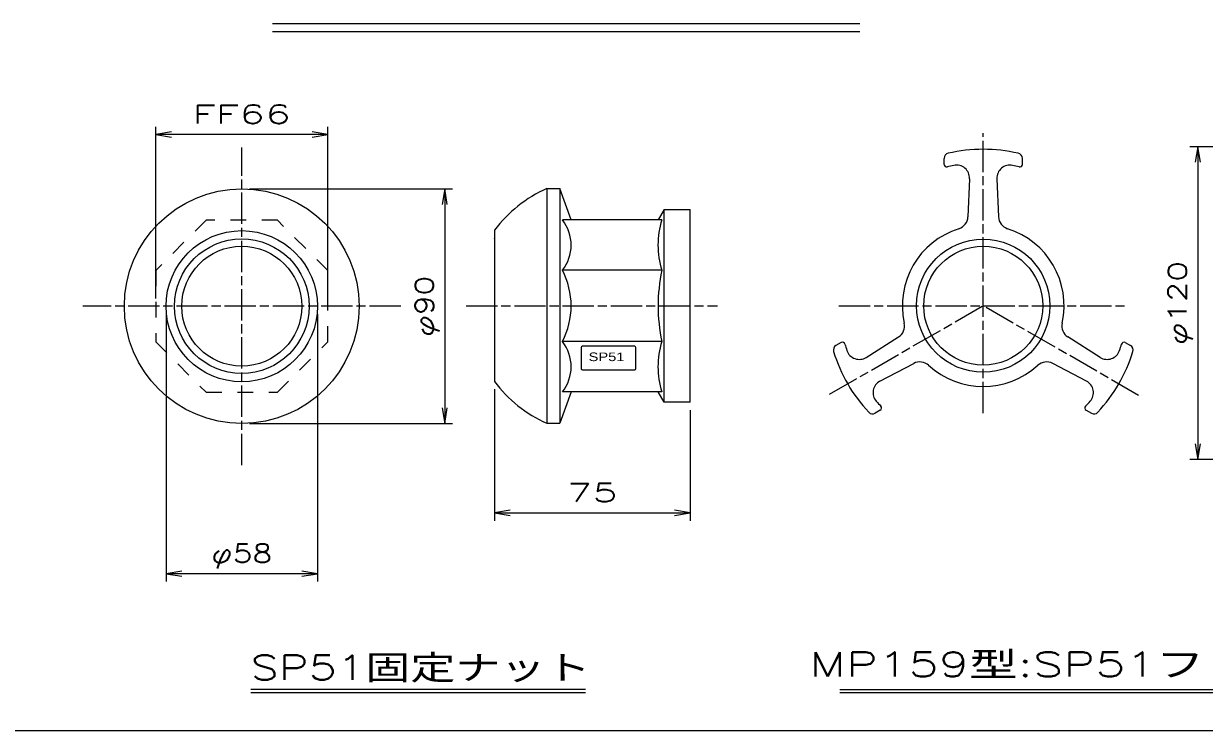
# Model space of a CAD drawing. Units: millimetres at full size, sheet at 1:1; details may follow other scales. Extents: x -1027 to 755, y 2526 to 3786.
# Drawn here: x -574.1 to -121.5, y 2555.8 to 2827 of the extents above; entities that cross this region are included whole.
import ezdxf
from ezdxf.enums import TextEntityAlignment as Align

# ---------------------------------------------------------------- set-up
doc = ezdxf.new("R2010")
doc.units = ezdxf.units.MM
doc.linetypes.add('CHAIN', pattern=[18.5, 12, -1.5, 3.5, -1.5])
doc.linetypes.add('DASHED_SPACED', pattern=[12, 6, -6])
for name, color, linetype, lineweight in [('06寸法注記', 7, 'Continuous', 25), ('1外形線', 7, 'Continuous', 25), ('7枠', 7, 'Continuous', 25), ('AM_8', 1, 'Continuous', 15), ('中心線', 1, 'CHAIN', 25), ('外形線', 7, 'Continuous', 25), ('寸法線', 7, 'Continuous', 25), ('細い実線', 3, 'Continuous', 25), ('隠れ線', 2, 'DASHED_SPACED', 25)]:
    doc.layers.add(name, color=color, linetype=linetype, lineweight=lineweight)
doc.layers.add('枠', color=7, linetype='Continuous')
doc.styles.add('simplex.shx', font='')
doc.styles.add('ＭＳ Ｐゴシック', font='')
doc.styles.get('simplex.shx').set_extended_font_data('simplex.shx')
doc.styles.get('ＭＳ Ｐゴシック').set_extended_font_data('MS PGothic')

# ---------------------------------------------------------------- blocks, each defined once
blk = doc.blocks.new('open_arrow')
at = {"color": 0, "linetype": 'Continuous', "lineweight": -2}
blk.add_lwpolyline([(7.5, 1.25), (0, 0), (7.5, -1.25)], dxfattribs=at)

msp = doc.modelspace()

# ---------------------------------------------------------------- linework, layer by layer
at = {"layer": '06寸法注記', "color": 2}
for p, q in [((-478.684, 2826.979), (-253.538, 2826.979)), ((-478.684, 2823.961), (-253.538, 2823.961)), ((-487.009, 2571.658), (-358.722, 2571.658)), ((-261.176, 2571.555), (-22.327, 2571.555)), ((-487.009, 2570.304), (-358.722, 2570.304)), ((-261.176, 2570.304), (-22.327, 2570.304))]:
    msp.add_line(p, q, dxfattribs=at)
at = {"layer": '1外形線'}
for p, q in [((-523.513, 2721.552), (-523.513, 2787.389)), ((-457.513, 2784.389), (-523.513, 2784.389)), ((-457.513, 2721.552), (-457.513, 2787.389)), ((-221.263, 2772.962), (-221.263, 2775.264)), ((-191.263, 2772.962), (-191.263, 2775.264)), ((-211.511, 2767.474), (-212.111, 2752.863)), ((-201.015, 2767.474), (-200.416, 2752.863)), ((-487.513, 2763.552), (-409.727, 2763.552)), ((-412.727, 2763.552), (-412.727, 2673.552)), ((-393.597, 2747.673), (-393.597, 2689.673)), ((-519.513, 2715.552), (-519.513, 2612.925)), ((-461.513, 2715.552), (-461.513, 2612.925)), ((-260.721, 2704.62), (-262.715, 2703.468)), ((-251.092, 2698.918), (-238.739, 2706.743)), ((-161.434, 2698.918), (-173.788, 2706.743)), ((-151.806, 2704.62), (-149.812, 2703.468)), ((-245.845, 2689.828), (-232.891, 2696.614)), ((-166.682, 2689.828), (-179.636, 2696.614)), ((-393.597, 2686.673), (-393.597, 2636.256)), ((-318.597, 2678.673), (-318.597, 2636.256)), ((-245.721, 2678.639), (-247.715, 2677.488)), ((-166.806, 2678.639), (-164.812, 2677.488)), ((-487.513, 2673.552), (-409.727, 2673.552)), ((-393.597, 2639.256), (-318.597, 2639.256)), ((-461.513, 2615.925), (-519.513, 2615.925))]:
    msp.add_line(p, q, dxfattribs=at)
for radius in [25.55, 22.8]:
    msp.add_circle((-206.263, 2718.74), radius, dxfattribs=at)
for centre, radius, start, end in [((-219.263, 2775.264), 2, 102.95219, 180), ((-206.263, 2718.74), 60, 77.04781, 102.95219), ((-193.263, 2775.264), 2, 0, 77.04781), ((-220.263, 2772.962), 1, 180, 284.47751), ((-206.263, 2718.74), 55, 101.82209, 104.47751), ((-216.507, 2767.68), 5, 357.64913, 101.82209), ((-196.02, 2767.68), 5, 78.17791, 182.35087), ((-206.263, 2718.74), 55, 75.52249, 78.17791), ((-192.263, 2772.962), 1, 255.52249, 0), ((-217.107, 2753.068), 5, 287.53022, 357.64913), ((-195.42, 2753.068), 5, 182.35087, 252.46978), ((-206.263, 2718.74), 31, 107.53022, 192.46978), ((-206.263, 2718.74), 31, 347.53022, 72.46978), ((-241.414, 2710.967), 5, 302.35087, 12.46978), ((-171.113, 2710.967), 5, 167.53022, 237.64913), ((-261.715, 2701.736), 2, 120, 197.04781), ((-260.221, 2703.754), 1, 15.52249, 120), ((-206.263, 2718.74), 55, 195.52249, 198.17791), ((-206.263, 2718.74), 55, 341.82209, 344.47751), ((-152.306, 2703.754), 1, 60, 164.47751), ((-150.812, 2701.736), 2, 342.95219, 60), ((-206.263, 2718.74), 60, 197.04781, 222.95219), ((-253.768, 2703.142), 5, 198.17791, 302.35087), ((-206.263, 2718.74), 60, 317.04781, 342.95219), ((-158.759, 2703.142), 5, 237.64913, 341.82209), ((-230.571, 2692.185), 5, 47.53022, 117.64913), ((-206.263, 2718.74), 31, 227.53022, 312.46978), ((-181.956, 2692.185), 5, 62.35087, 132.46978), ((-243.524, 2685.399), 5, 117.64913, 221.82209), ((-169.002, 2685.399), 5, 318.17791, 62.35087), ((-206.263, 2718.74), 55, 221.82209, 224.47751), ((-246.221, 2679.505), 1, 300, 44.47751), ((-166.306, 2679.505), 1, 135.52249, 240), ((-206.263, 2718.74), 55, 315.52249, 318.17791), ((-248.715, 2679.22), 2, 222.95219, 300), ((-163.812, 2679.22), 2, 240, 317.04781)]:
    msp.add_arc(centre, radius, start, end, dxfattribs=at)
at = {"layer": '7枠'}
msp.add_line((-951.809, 2555.803), (725.191, 2555.803), dxfattribs=at)
at = {"layer": 'AM_8'}
msp.add_line((-393.597, 2744.463), (-393.588, 2744.473), dxfattribs=at)
at = {"layer": '中心線'}
for p, q in [((-206.263, 2677.497), (-206.263, 2784.931)), ((-490.513, 2657.625), (-490.513, 2779.479)), ((-429.586, 2718.552), (-551.44, 2718.552)), ((-404.51, 2718.673), (-308.087, 2718.673)), ((-265.154, 2684.825), (-206.263, 2718.74)), ((-261.592, 2718.74), (-150.934, 2718.74)), ((-146.679, 2684.339), (-206.263, 2718.74))]:
    msp.add_line(p, q, dxfattribs=at)
at = {"layer": '外形線'}
for p, q in [((-373.597, 2763.673), (-373.597, 2673.673)), ((-373.597, 2763.673), (-368.597, 2763.673)), ((-368.597, 2763.673), (-368.597, 2673.673)), ((-364.23, 2751.673), (-368.597, 2763.673)), ((-328.597, 2755.673), (-330.907, 2751.673)), ((-328.597, 2681.673), (-328.597, 2755.673)), ((-328.597, 2755.673), (-318.597, 2755.673)), ((-318.597, 2681.673), (-318.597, 2755.673)), ((-329.463, 2751.673), (-367.61, 2751.673)), ((-329.463, 2732.342), (-367.61, 2732.342)), ((-329.463, 2705.004), (-367.61, 2705.004)), ((-360.378, 2702.671), (-360.378, 2694.671)), ((-339.878, 2703.171), (-359.878, 2703.171)), ((-339.378, 2694.671), (-339.378, 2702.671)), ((-359.878, 2694.171), (-339.878, 2694.171)), ((-364.23, 2685.673), (-368.597, 2673.673)), ((-329.463, 2685.673), (-367.61, 2685.673)), ((-328.597, 2681.673), (-330.907, 2685.673)), ((-318.597, 2681.673), (-328.597, 2681.673)), ((-373.597, 2673.673), (-368.597, 2673.673))]:
    msp.add_line(p, q, dxfattribs=at)
for radius in [45, 29, 23]:
    msp.add_circle((-490.513, 2718.552), radius, dxfattribs=at)
for centre, radius, start, end in [((-353.405, 2717.932), 50, 113.81955, 143.50006), ((-379.74, 2742.007), 15.51, 321.45189, 38.54811), ((-298.784, 2742.007), 32.166, 162.51326, 197.48674), ((-393.56, 2718.673), 29.33, 332.22258, 27.77742), ((-265.461, 2718.673), 65.446, 167.94444, 192.05556), ((-379.74, 2695.338), 15.51, 321.45189, 38.54811), ((-359.878, 2702.671), 0.5, 90, 180), ((-339.878, 2702.671), 0.5, 0, 90), ((-298.784, 2695.338), 32.166, 162.51326, 197.48674), ((-359.878, 2694.671), 0.5, 180, 270), ((-339.878, 2694.671), 0.5, 270, 0), ((-353.405, 2719.414), 50, 216.49994, 246.18045)]:
    msp.add_arc(centre, radius, start, end, dxfattribs=at)
at = {"layer": '寸法線'}
for p, q in [((-67.814, 2779.754), (-127.007, 2779.754)), ((-124.007, 2779.754), (-124.007, 2659.754)), ((-67.814, 2659.754), (-127.007, 2659.754))]:
    msp.add_line(p, q, dxfattribs=at)
at = {"layer": '細い実線'}
msp.add_circle((-490.513, 2718.552), 25.8, dxfattribs=at)
at = {"layer": '隠れ線'}
msp.add_lwpolyline([(-504.182, 2751.552), (-523.513, 2732.221), (-523.513, 2704.883), (-504.182, 2685.552), (-476.844, 2685.552), (-457.513, 2704.883), (-457.513, 2732.221), (-476.844, 2751.552)], close=True, dxfattribs=at)

# ---------------------------------------------------------------- block references
at = {"layer": '1外形線', "xscale": 0.8, "yscale": 0.8}
for p in [(-523.513, 2784.389), (-393.597, 2639.256), (-519.513, 2615.925)]:
    msp.add_blockref('open_arrow', p, dxfattribs=at)
for p, rotation in [((-457.513, 2784.389), 180), ((-412.727, 2763.552), 270), ((-412.727, 2673.552), 90), ((-318.597, 2639.256), 180), ((-461.513, 2615.925), 180)]:
    msp.add_blockref('open_arrow', p, dxfattribs=dict(at, rotation=rotation))
at = {"layer": '寸法線', "xscale": 0.8, "yscale": 0.8}
for p, rotation in [((-124.007, 2779.754), 270), ((-124.007, 2659.754), 90)]:
    msp.add_blockref('open_arrow', p, dxfattribs=dict(at, rotation=rotation))

# ---------------------------------------------------------------- texts
at = {"layer": '06寸法注記', "style": 'simplex.shx'}
for s, width, p in [('SP51固定ナット', 1.35, (-421.966, 2579.932)), ('MP159型:SP51フックスペーサ', 1.45, (-141.476, 2581.128))]:
    msp.add_text(s, height=9.384, dxfattribs=dict(at, width=width)).set_placement(p, align=Align.MIDDLE_CENTER)
at = {"layer": '1外形線', "style": 'simplex.shx'}
for s, width, p in [('FF66', 1.65, (-490.513, 2792.189)), ('75', 1.6, (-356.097, 2647.056)), ('φ58', 1.25, (-490.513, 2623.725))]:
    msp.add_text(s, height=7.038, dxfattribs=dict(at, width=width)).set_placement(p, align=Align.MIDDLE_CENTER)
at = {"layer": '1外形線', "style": 'simplex.shx', "width": 1.25}
msp.add_text('φ90', height=7.038, rotation=90, dxfattribs=at).set_placement((-420.527, 2718.552), align=Align.MIDDLE_CENTER)
at = {"layer": '寸法線', "style": 'simplex.shx', "width": 1.3}
msp.add_text('φ120', height=7.038, rotation=90, dxfattribs=at).set_placement((-131.807, 2719.754), align=Align.MIDDLE_CENTER)
at = {"layer": '枠', "style": 'ＭＳ Ｐゴシック', "width": 1.3}
msp.add_text('SP51', height=3.299, dxfattribs=at).set_placement((-357.538, 2700.79), align=Align.TOP_LEFT)

doc.saveas('drawing.dxf')
